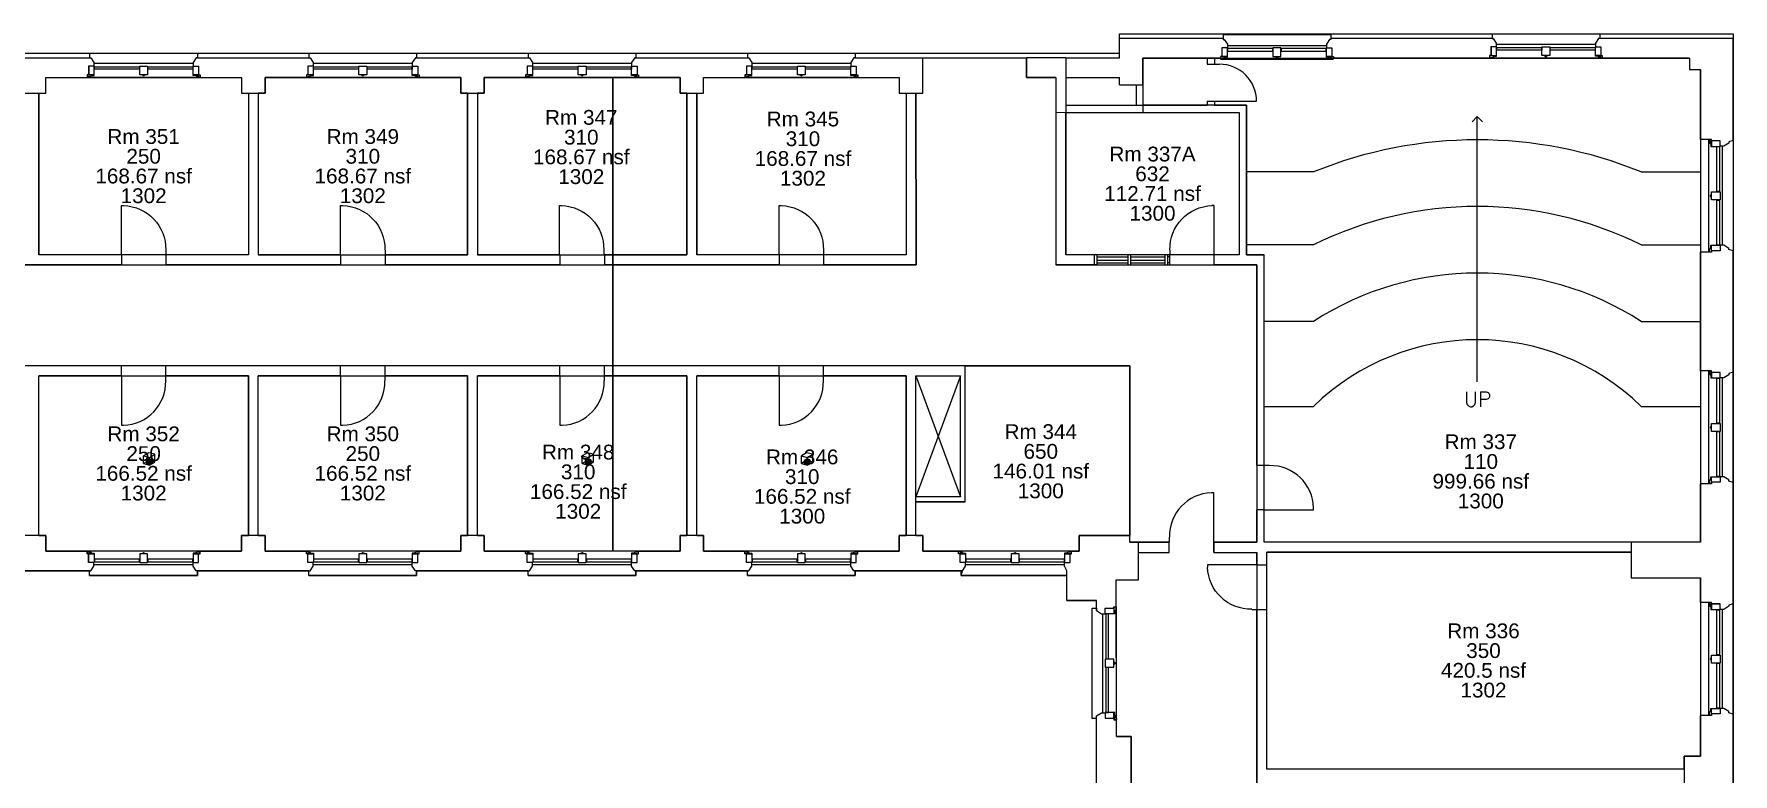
# Model space of a CAD drawing. Header units: inches. Extents: x -4320 to 3948, y 668 to 3074.
# Drawn here: x 2570 to 3948, y 1827 to 2427 of the extents above; entities that cross this region are included whole.
import ezdxf

# ---------------------------------------------------------------- set-up
doc = ezdxf.new("R2010")
doc.units = ezdxf.units.IN
doc.header["$LTSCALE"] = 48
doc.header["$MEASUREMENT"] = 0
doc.layers.get('0').update_dxf_attribs({"linetype": 'CONTINUOUS'})
for name, color, linetype in [('03016TM pln SKfl3-Tfl3-Mfl3$0$A-N-GLAZ', 7, 'CONTINUOUS'), ('03016TM pln SKfl3-Tfl3-Mfl3$0$A-N-SILL', 7, 'CONTINUOUS'), ('BACKGRN', 7, 'CONTINUOUS'), ('DOORS', 7, 'CONTINUOUS'), ('STEP', 7, 'CONTINUOUS'), ('triGrossAreaLayer', 7, 'CONTINUOUS'), ('triHiddenItemLayer', 7, 'CONTINUOUS'), ('triLabelLayer', 7, 'CONTINUOUS'), ('triMeasuredGrossAreaLayer', 7, 'CONTINUOUS'), ('triSpaceLayer', 7, 'CONTINUOUS'), ('WNDW', 7, 'CONTINUOUS')]:
    doc.layers.add(name, color=color, linetype=linetype)
doc.styles.add('SIMPLEX', font='SIMPLEX')

# ---------------------------------------------------------------- blocks, each defined once
blk = doc.blocks.new('MUL')
for p, q in [((-1.1, 7.1), (-1.1, 9.2)), ((4.4, 7.1), (-1.1, 7.1)), ((-0.1, 8.5), (1.4, 8.5)), ((1.4, 8.5), (1.4, 8.3)), ((2.5, 7.7), (2.5, 7.6)), ((2.5, 7.6), (4.4, 7.6)), ((4.4, 7.6), (4.4, 7.1))]:
    blk.add_line(p, q)
blk.add_lwpolyline([(0, 0), (0, 7), (4.4, 7), (4.4, 0)], close=True)
for centre, radius, start, end in [((-0.9, 8.4), 0.796, 2.6497, 104.9077), ((1.4, 7.7), 0.61, 26.6521, 89.7021), ((2.4, 8.2), 0.509, 208.9058, 273.9499)]:
    blk.add_arc(centre, radius, start, end)
blk = doc.blocks.new('CEN-MUL')
for p, q in [((-1.2, 7.1), (-1.2, 7)), ((-1.2, 7), (1.2, 7)), ((-0.2, 7.9), (-0.2, 7.7)), ((-0.2, 7.9), (0.2, 7.9)), ((0.2, 7.9), (0.2, 7.7)), ((1.2, 7.1), (1.2, 7))]:
    blk.add_line(p, q)
blk.add_lwpolyline([(-3.2, 0), (-3.2, 7), (3.2, 7), (3.2, 0)], close=True)
for centre, radius, start, end in [((-1.2, 7.7), 0.509, 266.0501, 331.0942), ((-0.2, 7.1), 0.61, 90.2979, 153.3479), ((0.2, 7.1), 0.61, 26.6521, 89.7021), ((1.2, 7.7), 0.509, 208.9058, 273.9499)]:
    blk.add_arc(centre, radius, start, end)
blk = doc.blocks.new('WIN-7-5')
at = {"layer": 'WNDW'}
for p, q in [((-90.1, 2.2), (1.1, 2.2)), ((-84.6, -9), (-4.4, -9))]:
    blk.add_line(p, q, dxfattribs=at)
for points in [[(-84.4, -6.5), (-84.4, -4.4), (-47.9, -4.4), (-47.9, -6.5)], [(-41.1, -6.5), (-41.1, -4.4), (-4.6, -4.4), (-4.6, -6.5)]]:
    blk.add_lwpolyline(points, close=True, dxfattribs=at)
for name, p in [('MUL', (-89, -7)), ('CEN-MUL', (-44.5, -7))]:
    blk.add_blockref(name, p, dxfattribs=at)
at = {"layer": 'WNDW', "xscale": -1}
blk.add_blockref('MUL', (0, -7), dxfattribs=at)
blk = doc.blocks.new('DR36')
for p, q in [((0, 40), (-1.8, 40)), ((0, 0), (0, 40)), ((-36, 4), (-36, 0))]:
    blk.add_line(p, q)
blk.add_arc((-0.8, 4.9), 35.1, 91.4797, 181.4095)
blk = doc.blocks.new('DL36')
for p, q in [((0, 40), (1.8, 40)), ((0, 0), (0, 40)), ((36, 4), (36, 0))]:
    blk.add_line(p, q)
blk.add_arc((0.8, 4.9), 35.1, 358.5905, 88.5203)
blk = doc.blocks.new('DR30')
for p, q in [((0, 34), (-1.75, 34)), ((0, 0), (0, 34)), ((-30, 0), (-30, 4))]:
    blk.add_line(p, q)
blk.add_arc((0, 4), 30, 90, 180)
blk = doc.blocks.new('TRGA_TriRefBlock')
h = blk.add_hatch(color=4)
h.dxf.hatch_style = 1
h.paths.add_polyline_path([(4.8, 1.8), (2.4, 2.5), (2.4, -0.6), (4.8, -1.3)])
h.paths.add_polyline_path([(7, 3.1), (4.8, 1.8), (4.8, -1.3), (7, 0)])
h.paths.add_polyline_path([(7, 3.1), (4.8, 3.7), (4.8, 1.8)])
h.paths.add_polyline_path([(4.8, 3.7), (4.6, 3.7), (2.4, 2.5), (4.8, 1.8)])
for points in [[(0, 0), (4.8, -1.3), (9.2, 1.2), (9.2, 7.5), (4.3, 8.8), (0, 6.3), (4.8, 5), (9.2, 7.5)], [(0, 0), (0, 6.3)], [(2.4, 1.4), (0, 0)], [(2.4, 2.5), (2.4, -0.6), (4.8, -1.3), (4.8, 1.8), (7, 3.1), (7, 0), (4.8, -1.3)], [(2.4, 2.5), (2.4, -0.6)], [(4.8, 5), (4.8, -1.3)], [(7, 3.1), (7, 0)], [(9.2, 1.2), (7, 1.8)]]:
    blk.add_lwpolyline(points)
blk.add_lwpolyline([(2.4, 2.5), (4.8, 1.8), (7, 3.1), (4.6, 3.7)], close=True)

msp = doc.modelspace()

# ---------------------------------------------------------------- linework, layer by layer
at = {"linetype": 'Continuous'}
for p, q in [((3290.8, 2391.6), (3290.8, 2407.6)), ((3285.3, 2149.7), (3321.3, 2051.6)), ((3321.3, 2149.7), (3285.3, 2051.6)), ((3458.7, 2014.9), (3458.7, 2020.4))]:
    msp.add_line(p, q, dxfattribs=at)
for points in [[(3534.3, 2426.1), (3534.3, 2422.4), (3535.3, 2422.4), (3537.8, 2418.6), (3537.8, 2415.6), (3533.3, 2415.6), (3533.3, 2408.6), (3532.2, 2408.6), (3532.2, 2406.4)], [(3621.6, 2426.1), (3621.6, 2422.4), (3620.6, 2422.4), (3618.1, 2418.6), (3618.1, 2415.6), (3622.5, 2415.6), (3622.5, 2408.6), (3623.7, 2408.6), (3623.7, 2407.1)], [(3752.3, 2426.8), (3752.3, 2423.1), (3753.3, 2423.1), (3755.8, 2419.3), (3755.8, 2416.3), (3751.4, 2416.3), (3751.4, 2409.3), (3750.2, 2409.3), (3750.2, 2407.1)], [(3839.6, 2426.8), (3839.6, 2423.1), (3838.6, 2423.1), (3836.1, 2419.3), (3836.1, 2416.3), (3840.5, 2416.3), (3840.5, 2409.3), (3841.7, 2409.3), (3841.7, 2407.1)], [(2615.4, 2411.3), (2615.4, 2407.6), (2616.4, 2407.6), (2618.9, 2403.8), (2618.9, 2400.8), (2614.5, 2400.8), (2614.5, 2393.8), (2613.4, 2393.8), (2613.4, 2391.6)], [(2702.8, 2411.3), (2702.8, 2407.6), (2701.8, 2407.6), (2699.3, 2403.8), (2699.3, 2400.8), (2703.7, 2400.8), (2703.7, 2393.8), (2704.9, 2393.8), (2704.9, 2391.6)], [(2793.2, 2411.3), (2793.2, 2407.6), (2794.2, 2407.6), (2796.7, 2403.8), (2796.7, 2400.8), (2792.3, 2400.8), (2792.3, 2393.8), (2791.1, 2393.8), (2791.1, 2391.6)], [(2880.5, 2411.3), (2880.5, 2407.6), (2879.5, 2407.6), (2877, 2403.8), (2877, 2400.8), (2881.4, 2400.8), (2881.4, 2393.8), (2882.6, 2393.8), (2882.6, 2391.6)], [(2970.9, 2411.3), (2970.9, 2407.6), (2971.9, 2407.6), (2974.4, 2403.8), (2974.4, 2400.8), (2970, 2400.8), (2970, 2393.8), (2968.9, 2393.8), (2968.9, 2391.6)], [(3058.3, 2411.3), (3058.3, 2407.6), (3057.3, 2407.6), (3054.8, 2403.8), (3054.8, 2400.8), (3059.2, 2400.8), (3059.2, 2393.8), (3060.4, 2393.8), (3060.4, 2391.6)], [(3148.7, 2411.3), (3148.7, 2407.6), (3149.7, 2407.6), (3152.2, 2403.8), (3152.2, 2400.8), (3147.8, 2400.8), (3147.8, 2393.8), (3146.6, 2393.8), (3146.6, 2391.6)], [(3236, 2411.3), (3236, 2407.6), (3235, 2407.6), (3232.5, 2403.8), (3232.5, 2400.8), (3236.9, 2400.8), (3236.9, 2393.8), (3238.1, 2393.8), (3238.1, 2391.6)], [(2935.3, 2378.9), (2935.3, 2391.6)], [(3947.7, 2340.4), (3944.2, 2339.4), (3944.2, 2338.4), (3940.2, 2335.9), (3937.2, 2335.9), (3937.2, 2340.3), (3930.2, 2340.3), (3930.2, 2341.4), (3921.2, 2341.4)], [(3947.7, 2251), (3944.2, 2252), (3944.2, 2253), (3940.2, 2255.5), (3937.2, 2255.5), (3937.2, 2251.1), (3930.2, 2251.1), (3930.2, 2249.9), (3921.2, 2249.9)], [(3947.7, 2152.6), (3944.2, 2151.6), (3944.2, 2150.6), (3940.2, 2148.1), (3937.2, 2148.1), (3937.2, 2152.5), (3930.2, 2152.5), (3930.2, 2153.7), (3921.2, 2153.7)], [(3947.7, 2063.3), (3944.2, 2064.3), (3944.2, 2065.3), (3940.2, 2067.8), (3937.2, 2067.8), (3937.2, 2063.4), (3930.2, 2063.4), (3930.2, 2062.2), (3921.2, 2062.2)], [(2579.8, 2020.4), (2579.8, 2007.6)], [(2757.6, 2020.4), (2757.6, 2007.6)], [(2935.3, 2020.4), (2935.3, 2007.6)], [(2615.4, 1987.9), (2615.4, 1991.6), (2616.4, 1991.6), (2618.9, 1995.4), (2618.9, 1998.4), (2614.5, 1998.4), (2614.5, 2005.4), (2613.4, 2005.4), (2613.4, 2007.6)], [(2702.8, 1987.9), (2702.8, 1991.6), (2701.8, 1991.6), (2699.3, 1995.4), (2699.3, 1998.4), (2703.7, 1998.4), (2703.7, 2005.4), (2704.9, 2005.4), (2704.9, 2007.6)], [(2793.2, 1987.9), (2793.2, 1991.6), (2794.2, 1991.6), (2796.7, 1995.4), (2796.7, 1998.4), (2792.3, 1998.4), (2792.3, 2005.4), (2791.1, 2005.4), (2791.1, 2007.6)], [(2880.5, 1987.9), (2880.5, 1991.6), (2879.5, 1991.6), (2877, 1995.4), (2877, 1998.4), (2881.4, 1998.4), (2881.4, 2005.4), (2882.6, 2005.4), (2882.6, 2007.6)], [(2970.9, 1987.9), (2970.9, 1991.6), (2971.9, 1991.6), (2974.4, 1995.4), (2974.4, 1998.4), (2970, 1998.4), (2970, 2005.4), (2968.9, 2005.4), (2968.9, 2007.6)], [(3058.3, 1987.9), (3058.3, 1991.6), (3057.3, 1991.6), (3054.8, 1995.4), (3054.8, 1998.4), (3059.2, 1998.4), (3059.2, 2005.4), (3060.4, 2005.4), (3060.4, 2007.6)], [(3148.7, 1987.9), (3148.7, 1991.6), (3149.7, 1991.6), (3152.2, 1995.4), (3152.2, 1998.4), (3147.8, 1998.4), (3147.8, 2005.4), (3146.6, 2005.4), (3146.6, 2007.6)], [(3236, 1987.9), (3236, 1991.6), (3235, 1991.6), (3232.5, 1995.4), (3232.5, 1998.4), (3236.9, 1998.4), (3236.9, 2005.4), (3238.1, 2005.4), (3238.1, 2007.6)], [(3322, 1987.9), (3322, 1991.6), (3323, 1991.6), (3325.5, 1995.4), (3325.5, 1998.4), (3321.1, 1998.4), (3321.1, 2005.4), (3319.9, 2005.4), (3319.9, 2007.6)], [(3407.7, 1991.6), (3407.7, 1991.6), (3407.7, 1991.6), (3405.8, 1995.4), (3405.8, 1998.4), (3410.3, 1998.4), (3410.3, 2005.4), (3411.4, 2005.4), (3411.4, 2007.6)], [(3428.2, 1961.4), (3431.7, 1961.3), (3431.7, 1959.4), (3435.7, 1956.9), (3438.7, 1956.9), (3438.7, 1961.3), (3445.6, 1961.3), (3445.6, 1962.4), (3447.7, 1962.4)], [(3947.7, 1964.9), (3944.2, 1963.9), (3944.2, 1962.9), (3940.2, 1960.4), (3937.2, 1960.4), (3937.2, 1964.8), (3930.2, 1964.8), (3930.2, 1965.9), (3921.2, 1965.9)], [(3428.2, 1872), (3431.7, 1872.1), (3431.7, 1874), (3435.7, 1876.5), (3438.7, 1876.5), (3438.7, 1872.1), (3445.6, 1872.1), (3445.6, 1870.9), (3447.7, 1870.9)], [(3947.7, 1875.5), (3944.2, 1876.5), (3944.2, 1877.5), (3940.2, 1880), (3937.2, 1880), (3937.2, 1875.6), (3930.2, 1875.6), (3930.2, 1874.4), (3921.2, 1874.4)]]:
    msp.add_lwpolyline(points)
at = {"layer": '03016TM pln SKfl3-Tfl3-Mfl3$0$A-N-GLAZ'}
for p, q in [((3432.2, 2241.4), (3432.2, 2245.9)), ((3432.2, 2243.5), (3457, 2243.5)), ((3459.5, 2243.5), (3487.1, 2243.5))]:
    msp.add_line(p, q, dxfattribs=at)
for points in [[(3429.7, 2247.7), (3429.7, 2239.7), (3432.2, 2239.7), (3432.2, 2247.7), (3429.7, 2247.7)], [(3457, 2247.7), (3457, 2239.7), (3459.5, 2239.7), (3459.5, 2247.7), (3457, 2247.7)], [(3487.1, 2247.7), (3487.1, 2239.7), (3489.6, 2239.7), (3489.6, 2247.7), (3487.1, 2247.7)]]:
    msp.add_lwpolyline(points, dxfattribs=at)
at = {"layer": '03016TM pln SKfl3-Tfl3-Mfl3$0$A-N-SILL'}
for p, q in [((3457, 2245.9), (3432.2, 2245.9)), ((3487.1, 2245.9), (3459.5, 2245.9)), ((3432.2, 2241.4), (3457, 2241.4)), ((3459.5, 2241.4), (3487.1, 2241.4))]:
    msp.add_line(p, q, dxfattribs=at)
at = {"layer": 'BACKGRN'}
for p, q in [((3450.2, 2407.6), (3450.2, 2423.1)), ((3534.3, 2423.1), (3450.2, 2423.1)), ((3753.3, 2423.1), (3621.6, 2423.1)), ((3947.7, 2423.1), (3838.6, 2423.1)), ((3947.7, 2340.4), (3947.7, 2423.1)), ((2525, 2407.6), (2615.4, 2407.6)), ((2702.8, 2407.6), (2793.2, 2407.6)), ((2880.5, 2407.6), (2970.9, 2407.6)), ((3058.3, 2407.6), (3148.7, 2407.6)), ((3236, 2407.6), (3290.8, 2407.6)), ((3406.8, 2407.6), (3374.8, 2407.6)), ((3374.8, 2391.6), (3374.8, 2407.6)), ((3406.8, 2407.6), (3450.2, 2407.6)), ((3406.8, 2407.6), (3406.8, 2247.7)), ((3469.2, 2385.6), (3469.2, 2407.1)), ((3532.2, 2407.1), (3469.2, 2407.1)), ((3521.4, 2407.1), (3521.4, 2402.3)), ((3521.4, 2402.3), (3527.4, 2402.3)), ((3527.4, 2407.1), (3527.4, 2402.3)), ((3750.2, 2407.1), (3623.7, 2407.1)), ((3912.4, 2407.1), (3841.7, 2407.1)), ((3912.4, 2407.1), (3912.4, 2398.1)), ((3912.4, 2398.1), (3921.2, 2398.1)), ((3921.2, 2341.4), (3921.2, 2398.1)), ((2579.8, 2391.6), (2613.4, 2391.6)), ((2579.8, 2378.9), (2579.8, 2391.6)), ((2663.2, 2391.6), (2655.2, 2391.6)), ((2704.9, 2391.6), (2738.6, 2391.6)), ((2738.6, 2391.6), (2738.6, 2378.9)), ((2757.6, 2391.6), (2791.1, 2391.6)), ((2757.6, 2378.9), (2757.6, 2391.6)), ((2882.6, 2391.6), (2916.3, 2391.6)), ((2916.3, 2391.6), (2916.3, 2378.9)), ((2935.3, 2391.6), (2968.9, 2391.6)), ((3060.4, 2391.6), (3094.1, 2391.6)), ((3094.1, 2391.6), (3094.1, 2378.9)), ((3113.1, 2391.6), (3146.6, 2391.6)), ((3113.1, 2378.9), (3113.1, 2391.6)), ((3196.4, 2391.6), (3188.4, 2391.6)), ((3238.1, 2391.6), (3271.8, 2391.6)), ((3271.8, 2391.6), (3271.8, 2378.9)), ((3290.8, 2378.9), (3290.8, 2391.6)), ((3398.8, 2391.6), (3374.8, 2391.6)), ((3398.8, 2391.6), (3398.8, 2239.7)), ((3406.8, 2391.6), (3450.2, 2391.6)), ((3450.2, 2385.6), (3450.2, 2391.6)), ((3450.2, 2385.6), (3469.2, 2385.6)), ((3463.7, 2385.6), (3463.7, 2369.1)), ((3463.7, 2385.6), (3469.2, 2385.6)), ((2574.3, 2378.9), (2574.3, 2247.7)), ((2574.3, 2378.9), (2579.8, 2378.9)), ((2738.6, 2378.9), (2744.1, 2378.9)), ((2744.1, 2378.9), (2744.1, 2247.7)), ((2752.1, 2378.9), (2752.1, 2247.7)), ((2752.1, 2378.9), (2757.6, 2378.9)), ((2916.3, 2378.9), (2921.8, 2378.9)), ((2921.8, 2378.9), (2921.8, 2247.7)), ((2929.8, 2378.9), (2929.8, 2247.7)), ((2929.8, 2378.9), (2935.3, 2378.9)), ((3094.1, 2378.9), (3099.6, 2378.9)), ((3099.6, 2378.9), (3099.6, 2247.7)), ((3107.6, 2378.9), (3107.6, 2247.7)), ((3107.6, 2378.9), (3113.1, 2378.9)), ((3271.8, 2378.9), (3277.3, 2378.9)), ((3277.3, 2378.9), (3277.3, 2247.7)), ((3285.3, 2378.9), (3285.5, 2239.7)), ((3285.3, 2378.9), (3290.8, 2378.9)), ((3406.8, 2369.1), (3521.4, 2369.1)), ((3521.4, 2372.3), (3521.4, 2369.1)), ((3521.4, 2372.3), (3527.4, 2372.3)), ((3527.4, 2372.3), (3527.4, 2369.1)), ((3527.4, 2369.1), (3553.4, 2369.1)), ((3553.4, 2369.1), (3553.4, 2247.7)), ((3406.8, 2363.1), (3547.4, 2363.1)), ((3547.4, 2363.1), (3547.4, 2247.7)), ((2641.2, 2247.7), (2574.3, 2247.7)), ((2641.2, 2247.7), (2641.2, 2239.7)), ((2744.1, 2247.7), (2677.2, 2247.7)), ((2677.2, 2247.7), (2677.2, 2239.7)), ((2818.9, 2247.7), (2752.1, 2247.7)), ((2818.9, 2247.7), (2818.9, 2239.7)), ((2921.8, 2247.7), (2854.9, 2247.7)), ((2854.9, 2247.7), (2854.9, 2239.7)), ((2996.7, 2247.7), (2929.8, 2247.7)), ((2996.7, 2247.7), (2996.7, 2239.7)), ((3099.6, 2247.7), (3032.7, 2247.7)), ((3032.7, 2247.7), (3032.7, 2239.7)), ((3174.4, 2247.7), (3107.6, 2247.7)), ((3174.4, 2247.7), (3174.4, 2239.7)), ((3277.3, 2247.7), (3210.4, 2247.7)), ((3210.4, 2247.7), (3210.4, 2239.7)), ((3431.3, 2247.7), (3406.8, 2247.7)), ((3489.6, 2246.4), (3491.1, 2246.4)), ((3491.1, 2239.7), (3491.1, 2247.7)), ((3547.4, 2247.7), (3527.1, 2247.7)), ((3527.1, 2239.7), (3527.1, 2247.7)), ((3553.4, 2247.7), (3567.7, 2247.7)), ((3567.7, 2077), (3567.7, 2247.7)), ((3921.2, 2153.7), (3921.2, 2249.9)), ((3947.7, 2152.6), (3947.7, 2251)), ((2641.2, 2239.7), (2499.2, 2239.7)), ((2818.9, 2239.7), (2677.2, 2239.7)), ((2996.7, 2239.7), (2854.9, 2239.7)), ((3174.4, 2239.7), (3032.7, 2239.7)), ((3285.5, 2239.7), (3210.4, 2239.7)), ((3431.3, 2239.7), (3398.8, 2239.7)), ((3489.6, 2241.7), (3491.1, 2241.7)), ((3561.7, 2239.7), (3527.1, 2239.7)), ((3561.7, 2077), (3561.7, 2239.7)), ((2641.2, 2157.7), (2502.4, 2157.7)), ((2574.3, 2020.4), (2574.3, 2149.7)), ((2641.2, 2149.7), (2574.3, 2149.7)), ((2641.2, 2149.7), (2641.2, 2157.7)), ((2677.2, 2149.7), (2677.2, 2157.7)), ((2818.9, 2157.7), (2677.2, 2157.7)), ((2744.1, 2149.7), (2677.2, 2149.7)), ((2744.1, 2020.4), (2744.1, 2149.7)), ((2752.1, 2020.4), (2752.1, 2149.7)), ((2818.9, 2149.7), (2752.1, 2149.7)), ((2818.9, 2149.7), (2818.9, 2157.7)), ((2854.9, 2149.7), (2854.9, 2157.7)), ((2996.7, 2157.7), (2854.9, 2157.7)), ((2921.8, 2149.7), (2854.9, 2149.7)), ((2921.8, 2020.4), (2921.8, 2149.7)), ((2929.8, 2020.4), (2929.8, 2149.7)), ((2996.7, 2149.7), (2929.8, 2149.7)), ((2996.7, 2149.7), (2996.7, 2157.7)), ((3032.7, 2149.7), (3032.7, 2157.7)), ((3174.4, 2157.7), (3032.7, 2157.7)), ((3099.6, 2149.7), (3032.7, 2149.7)), ((3099.6, 2020.4), (3099.6, 2149.7)), ((3107.6, 2020.4), (3107.6, 2149.7)), ((3174.4, 2149.7), (3107.6, 2149.7)), ((3174.4, 2149.7), (3174.4, 2157.7)), ((3210.4, 2149.7), (3210.4, 2157.7)), ((3325.3, 2157.7), (3210.4, 2157.7)), ((3277.3, 2149.7), (3210.4, 2149.7)), ((3277.3, 2020.4), (3277.3, 2149.7)), ((3285.3, 2020.4), (3285.3, 2149.7)), ((3285.3, 2149.7), (3321.3, 2149.7)), ((3321.3, 2051.6), (3321.3, 2149.7)), ((3325.3, 2047.6), (3325.3, 2157.7)), ((3571.7, 2077), (3561.7, 2077)), ((3921.2, 2014.9), (3921.2, 2062.2)), ((3947.7, 1964.9), (3947.7, 2063.3)), ((3321.3, 2051.6), (3285.3, 2051.6)), ((3325.3, 2047.6), (3285.3, 2047.6)), ((3561.7, 2014.9), (3561.7, 2041)), ((3567.7, 2041), (3561.7, 2041)), ((3567.7, 2014.9), (3567.7, 2041)), ((2574.3, 2020.4), (2579.8, 2020.4)), ((2738.6, 2007.6), (2738.6, 2020.4)), ((2738.6, 2020.4), (2744.1, 2020.4)), ((2752.1, 2020.4), (2757.6, 2020.4)), ((2916.3, 2007.6), (2916.3, 2020.4)), ((2916.3, 2020.4), (2921.8, 2020.4)), ((2929.8, 2020.4), (2935.3, 2020.4)), ((3094.1, 2007.6), (3094.1, 2020.4)), ((3094.1, 2020.4), (3099.6, 2020.4)), ((3107.6, 2020.4), (3113.1, 2020.4)), ((3113.1, 2020.4), (3113.1, 2007.6)), ((3271.8, 2020.4), (3277.3, 2020.4)), ((3271.8, 2007.6), (3271.8, 2020.4)), ((3285.3, 2020.4), (3290.8, 2020.4)), ((3290.8, 2020.4), (3290.8, 2007.6)), ((3417.7, 2020.4), (3458.7, 2020.4)), ((3417.7, 2007.6), (3417.7, 2020.4)), ((3458.7, 2014.9), (3490.7, 2014.9)), ((3490.7, 2006.4), (3490.7, 2014.9)), ((3526.7, 2014.9), (3561.7, 2014.9)), ((3526.7, 2006.4), (3526.7, 2014.9)), ((3921.2, 2014.9), (3567.7, 2014.9)), ((2579.8, 2007.6), (2613.4, 2007.6)), ((2704.9, 2007.6), (2738.6, 2007.6)), ((2757.6, 2007.6), (2791.1, 2007.6)), ((2882.6, 2007.6), (2916.3, 2007.6)), ((2935.3, 2007.6), (2968.9, 2007.6)), ((3060.4, 2007.6), (3094.1, 2007.6)), ((3113.1, 2007.6), (3146.6, 2007.6)), ((3238.1, 2007.6), (3271.8, 2007.6)), ((3290.8, 2007.6), (3319.9, 2007.6)), ((3411.4, 2007.6), (3417.7, 2007.6)), ((3465.7, 1984.4), (3465.7, 2006.4)), ((3465.7, 2006.4), (3490.7, 2006.4)), ((3526.7, 2006.4), (3561.7, 2006.4)), ((3561.7, 1996.4), (3561.7, 2006.4)), ((3865.2, 2006.9), (3569.7, 2006.9)), ((3569.7, 1996.4), (3569.7, 2006.9)), ((3865.2, 2006.9), (3865.2, 1985.9)), ((2525, 1991.6), (2615.4, 1991.6)), ((2702.8, 1991.6), (2793.2, 1991.6)), ((2880.5, 1991.6), (2970.9, 1991.6)), ((3058.3, 1991.6), (3148.7, 1991.6)), ((3236, 1991.6), (3323, 1991.6)), ((3407.7, 1967.6), (3407.7, 1991.6)), ((3447.7, 1962.4), (3447.7, 1984.4)), ((3447.7, 1984.4), (3465.7, 1984.4)), ((3561.7, 1996.4), (3569.7, 1996.4)), ((3865.2, 1985.9), (3921.2, 1985.9)), ((3921.2, 1965.9), (3921.2, 1985.9)), ((3407.7, 1967.6), (3431.7, 1967.6)), ((3431.7, 1959.4), (3431.7, 1967.6)), ((3561.7, 1960.4), (3569.7, 1960.4)), ((3561.7, 1669.2), (3561.7, 1960.4)), ((3569.7, 1830.9), (3569.7, 1960.4)), ((3431.7, 1770.4), (3431.7, 1874)), ((3921.2, 1841.4), (3921.2, 1874.4)), ((3947.7, 1772.4), (3947.7, 1875.5)), ((3447.8, 1857.4), (3447.8, 1870.9)), ((3447.8, 1857.4), (3459.8, 1857.4)), ((3459.8, 1857.4), (3459.8, 1803.4)), ((3908.2, 1841.4), (3921.2, 1841.4)), ((3908.2, 1830.9), (3908.2, 1841.4)), ((3908.2, 1830.9), (3569.7, 1830.9))]:
    msp.add_line(p, q, dxfattribs=at)
at = {"layer": 'STEP'}
for p, q in [((3740.4, 2359.8), (3736.2, 2355.5)), ((3740.4, 2144.9), (3740.4, 2359.8)), ((3740.4, 2359.8), (3744.7, 2355.5)), ((3607.7, 2315), (3553.4, 2315)), ((3873.2, 2315), (3921.2, 2315)), ((3607.7, 2255.8), (3553.4, 2255.8)), ((3873.2, 2255.8), (3921.2, 2255.8)), ((3607.7, 2193.7), (3567.7, 2193.7)), ((3873.2, 2193.7), (3921.2, 2193.7)), ((3567.7, 2124.9), (3607.7, 2124.9)), ((3873.2, 2124.9), (3921.2, 2124.9))]:
    msp.add_line(p, q, dxfattribs=at)
for radius, start, end in [(352.1, 67.8483, 112.1517), (298.1, 63.5529, 116.4471), (244.1, 57.0497, 122.9503), (190.1, 45.6978, 134.3022)]:
    msp.add_arc((3740.4, 1988.9), radius, start, end, dxfattribs=at)
at = {"layer": 'triGrossAreaLayer', "linetype": 'Continuous'}
for points in [[(2402.4, 2411.3), (3450.2, 2411.3), (3450.2, 2426.8), (3947.7, 2426.8), (3947.7, 782.6)], [(3431.7, 1772.3), (3431.7, 1872.1), (3428.2, 1872), (3428.2, 1961.4), (3431.7, 1961.3), (3431.7, 1967.6), (3407.7, 1967.6), (3407.7, 1987.9), (3322, 1987.9), (3323, 1991.6), (3236, 1991.6), (3236, 1987.9), (3148.7, 1987.9), (3148.7, 1991.6), (3058.3, 1991.6), (3058.3, 1987.9), (2970.9, 1987.9), (2970.9, 1991.6), (2880.5, 1991.6), (2880.5, 1987.9), (2793.2, 1987.9), (2793.2, 1991.6), (2702.8, 1991.6), (2702.8, 1987.9), (2615.4, 1987.9), (2615.4, 1991.6), (2525, 1991.6)]]:
    msp.add_lwpolyline(points, dxfattribs=at)
at = {"layer": 'triMeasuredGrossAreaLayer', "linetype": 'Continuous'}
for points in [[(3459.8, 1803.4), (3459.8, 1857.4), (3447.8, 1857.4), (3447.7, 1984.4), (3465.7, 1984.4), (3465.7, 2014.9), (3458.7, 2014.9), (3458.7, 2020.4), (3417.7, 2020.4), (3417.7, 2007.6), (3290.8, 2007.6), (3290.8, 2020.4), (3271.8, 2020.4), (3271.8, 2007.6), (3113.1, 2007.6), (3113.1, 2020.4), (3094.1, 2020.4), (3094.1, 2007.6), (3039.7, 2007.6), (3039.7, 2391.6), (3094.1, 2391.6), (3094.1, 2378.9), (3113.1, 2378.9), (3113.1, 2391.6), (3271.8, 2391.6), (3271.8, 2378.9), (3290.8, 2378.9), (3290.8, 2407.6), (3374.8, 2407.6), (3374.8, 2391.6), (3398.8, 2391.6), (3398.8, 2363.1), (3469.4, 2363.4), (3469.4, 2407.1), (3912.4, 2407.1), (3912.4, 2398.1), (3921.2, 2398.1), (3921.2, 2014.9), (3865.2, 2014.9), (3865.2, 1985.9), (3921.2, 1985.9), (3921.2, 1841.4), (3908.2, 1841.4), (3908.2, 1799.4)], [(2560.8, 2378.9), (2579.8, 2378.9), (2579.8, 2391.6), (2738.6, 2391.6), (2738.6, 2378.9), (2757.6, 2378.9), (2757.6, 2391.6), (2916.3, 2391.6), (2916.3, 2378.9), (2935.3, 2378.9), (2935.3, 2391.6), (3039.7, 2391.6), (3039.7, 2007.6), (2935.3, 2007.6), (2935.3, 2020.4), (2916.3, 2020.4), (2916.3, 2007.6), (2757.6, 2007.6), (2757.6, 2020.4), (2738.6, 2020.4), (2738.6, 2007.6), (2579.8, 2007.6), (2579.8, 2020.4), (2560.8, 2020.4)]]:
    msp.add_lwpolyline(points, dxfattribs=at)
at = {"layer": 'triSpaceLayer', "linetype": 'Continuous'}
for points in [[(2443.9, 2239.7), (3285.5, 2239.7), (3285.3, 2378.9), (3290.8, 2378.9), (3290.8, 2407.6), (3374.8, 2407.6), (3374.8, 2391.6), (3398.8, 2391.6), (3398.8, 2239.7), (3561.7, 2239.7), (3561.7, 2014.9), (3526.7, 2015), (3526.7, 2006.4), (3561.7, 2006.4), (3561.7, 1256.4), (3549.4, 1256.4), (3549.4, 1243.1), (3604.2, 1243.1), (3604.2, 1056.6), (2444.9, 1056.6)], [(3459.8, 1803.4), (3459.8, 1857.4), (3447.8, 1857.4), (3447.7, 1984.4), (3465.7, 1984.4), (3465.7, 2006.4), (3490.7, 2006.4), (3490.7, 2014.9), (3458.7, 2014.9), (3458.7, 2157.7), (2443.9, 2157.7)]]:
    msp.add_lwpolyline(points, dxfattribs=at)
for points in [[(3912.4, 2407.1), (3912.4, 2398.1), (3921.2, 2398.1), (3921.2, 2014.9), (3567.7, 2014.9), (3567.7, 2247.7), (3553.4, 2247.7), (3553.4, 2369.1), (3469.4, 2369.2), (3469.2, 2407.1), (3532.2, 2407.1), (3532.3, 2406.4), (3623.5, 2406.4), (3622.5, 2407.1), (3912.4, 2407.1)], [(2579.8, 2391.6), (2738.6, 2391.6), (2738.6, 2378.9), (2744.1, 2378.9), (2744.1, 2247.7), (2574.3, 2247.7), (2574.3, 2378.9), (2579.8, 2378.9), (2579.8, 2391.6)], [(2757.6, 2391.6), (2757.6, 2378.9), (2752.1, 2378.9), (2752.1, 2247.7), (2921.8, 2247.7), (2921.8, 2378.9), (2916.3, 2378.9), (2916.3, 2391.6), (2757.6, 2391.6)], [(2935.3, 2391.6), (2935.3, 2378.9), (2929.8, 2378.9), (2929.8, 2247.7), (3099.6, 2247.7), (3099.6, 2378.9), (3094.1, 2378.9), (3094.1, 2391.6), (2935.3, 2391.6)], [(3113.1, 2391.6), (3271.8, 2391.6), (3271.8, 2378.9), (3277.3, 2378.9), (3277.3, 2247.7), (3107.6, 2247.7), (3107.6, 2378.9), (3113.1, 2378.9), (3113.1, 2391.6)], [(3406.8, 2363.1), (3547.4, 2363.1), (3547.4, 2247.7), (3406.8, 2247.7), (3406.8, 2363.1)], [(2574.3, 2149.7), (2744.1, 2149.7), (2744.1, 2020.4), (2738.6, 2020.4), (2738.6, 2007.6), (2579.8, 2007.6), (2579.8, 2020.4), (2574.3, 2020.4), (2574.3, 2149.7)], [(2752.1, 2149.7), (2921.8, 2149.7), (2921.8, 2020.4), (2916.3, 2020.4), (2916.3, 2007.6), (2757.6, 2007.6), (2757.6, 2020.4), (2752.1, 2020.4), (2752.1, 2149.7)], [(2929.8, 2149.7), (3099.6, 2149.7), (3099.6, 2020.4), (3094.1, 2020.4), (3094.1, 2007.6), (2935.3, 2007.6), (2935.3, 2020.4), (2929.8, 2020.4), (2929.8, 2149.7)], [(3107.6, 2149.7), (3277.3, 2149.7), (3277.3, 2020.4), (3271.8, 2020.4), (3271.8, 2007.6), (3113.1, 2007.6), (3113.1, 2020.4), (3107.6, 2020.4), (3107.6, 2149.7)], [(3325.3, 2157.7), (3458.7, 2157.7), (3458.7, 2020.4), (3417.7, 2020.4), (3417.7, 2007.6), (3290.8, 2007.6), (3290.8, 2020.4), (3285.3, 2020.4), (3285.3, 2047.6), (3325.3, 2047.6), (3325.3, 2157.7)], [(3569.7, 2006.9), (3865.2, 2006.9), (3865.2, 1985.9), (3921.2, 1985.9), (3921.2, 1841.4), (3908.2, 1841.4), (3908.2, 1830.9), (3569.7, 1830.9), (3569.7, 2006.9)]]:
    msp.add_lwpolyline(points, close=True, dxfattribs=at)
at = {"layer": 'WNDW'}
for p, q in [((3621.6, 2426.1), (3534.3, 2426.1)), ((3752.3, 2426.8), (3839.6, 2426.8)), ((2615.4, 2411.3), (2702.8, 2411.3)), ((2793.2, 2411.3), (2880.5, 2411.3)), ((2970.9, 2411.3), (3058.3, 2411.3)), ((3148.7, 2411.3), (3236, 2411.3)), ((3921.2, 2341.4), (3921.2, 2249.9)), ((3947.7, 2340.4), (3947.7, 2251)), ((3921.2, 2153.7), (3921.2, 2062.2)), ((3947.7, 2063.3), (3947.7, 2152.6)), ((2615.4, 1987.9), (2702.8, 1987.9)), ((2793.2, 1987.9), (2880.5, 1987.9)), ((2970.9, 1987.9), (3058.3, 1987.9)), ((3148.7, 1987.9), (3236, 1987.9)), ((3322, 1987.9), (3407.7, 1987.9)), ((3428.2, 1872), (3428.2, 1961.4)), ((3921.2, 1965.9), (3921.2, 1874.4)), ((3947.7, 1875.5), (3947.7, 1964.9))]:
    msp.add_line(p, q, dxfattribs=at)

# ---------------------------------------------------------------- block references
at = {"layer": 'DOORS'}
for name, p, rotation in [('DR30', (3527.4, 2372.3), 270), ('DR36', (2641.2, 2149.7), 180), ('DR36', (2818.9, 2149.7), 180), ('DR36', (2996.7, 2149.7), 180), ('DR36', (3174.4, 2149.7), 180), ('DR36', (3567.7, 2041), 270)]:
    msp.add_blockref(name, p, dxfattribs=dict(at, rotation=rotation))
at = {"layer": 'DOORS', "xscale": -1}
for name, p in [('DR36', (2641.2, 2247.7)), ('DR36', (2818.9, 2247.7)), ('DR36', (2996.3, 2247.7)), ('DR36', (3174.4, 2247.7)), ('DL36', (3527.1, 2247.7))]:
    msp.add_blockref(name, p, dxfattribs=at)
at = {"layer": 'DOORS'}
msp.add_blockref('DR36', (3526.7, 2014.9), dxfattribs=at)
at = {"layer": 'DOORS', "xscale": -1, "rotation": 90}
msp.add_blockref('DL36', (3561.7, 1996.4), dxfattribs=at)
at = {"layer": 'triHiddenItemLayer', "linetype": 'Continuous'}
for p in [(2659.2, 2078.6), (3014.7, 2078.6), (3192.4, 2078.6)]:
    msp.add_blockref('TRGA_TriRefBlock', p, dxfattribs=at)
at = {"layer": 'WNDW', "xscale": -1}
for p, rotation in [((3622.4, 2408.6), 180), ((3445.8, 1961.3), 270)]:
    msp.add_blockref('WIN-7-5', p, dxfattribs=dict(at, rotation=rotation))
at = {"layer": 'WNDW'}
for p, rotation in [((3751.5, 2409.3), 180), ((2614.7, 2393.8), 180), ((2792.4, 2393.8), 180), ((2970.2, 2393.8), 180), ((3147.9, 2393.8), 180), ((3930.2, 2340.1), 90), ((3930.2, 2152.4), 90), ((3930.2, 1964.6), 90)]:
    msp.add_blockref('WIN-7-5', p, dxfattribs=dict(at, rotation=rotation))
at = {"layer": 'WNDW', "xscale": -1}
for p in [(2614.7, 2005.4), (2792.4, 2005.4), (2970.2, 2005.4), (3147.9, 2005.4), (3321.2, 2005.4)]:
    msp.add_blockref('WIN-7-5', p, dxfattribs=at)

# ---------------------------------------------------------------- texts
at = {"layer": 'STEP', "style": 'SIMPLEX'}
msp.add_text('UP', height=12, dxfattribs=at).set_placement((3729.7, 2124.7))
at = {"layer": 'triLabelLayer', "color": 7, "linetype": 'Continuous', "char_height": 9, "attachment_point": 5, "line_spacing_factor": 0.8, "style": 'SIMPLEX'}
for s, insert in [('{\\fSansSerif;\\H12;Rm 347}{\\fSansSerif;\\H12;\\P310}{\\fSansSerif;\\H12;\\P168.67 nsf}{\\fSansSerif;\\H12;\\P1302}', (3014, 2335.1)), ('{\\fSansSerif;\\H12;Rm 345}{\\fSansSerif;\\H12;\\P310}{\\fSansSerif;\\H12;\\P168.67 nsf}{\\fSansSerif;\\H12;\\P1302}', (3193.7, 2333.8)), ('{\\fSansSerif;\\H12;Rm 351}{\\fSansSerif;\\H12;\\P250}{\\fSansSerif;\\H12;\\P168.67 nsf}{\\fSansSerif;\\H12;\\P1302}', (2659.2, 2319.6)), ('{\\fSansSerif;\\H12;Rm 349}{\\fSansSerif;\\H12;\\P310}{\\fSansSerif;\\H12;\\P168.67 nsf}{\\fSansSerif;\\H12;\\P1302}', (2836.9, 2319.6)), ('{\\fSansSerif;\\H12;Rm 337A}{\\fSansSerif;\\H12;\\P632}{\\fSansSerif;\\H12;\\P112.71 nsf}{\\fSansSerif;\\H12;\\P1300}', (3477.1, 2305.4)), ('{\\fSansSerif;\\H12;Rm 352}{\\fSansSerif;\\H12;\\P250}{\\fSansSerif;\\H12;\\P166.52 nsf}{\\fSansSerif;\\H12;\\P1302}', (2659.2, 2078.6)), ('{\\fSansSerif;\\H12;Rm 350}{\\fSansSerif;\\H12;\\P250}{\\fSansSerif;\\H12;\\P166.52 nsf}{\\fSansSerif;\\H12;\\P1302}', (2836.9, 2078.6)), ('{\\fSansSerif;\\H12;Rm 344}{\\fSansSerif;\\H12;\\P650}{\\fSansSerif;\\H12;\\P146.01 nsf}{\\fSansSerif;\\H12;\\P1300}', (3386.5, 2080.4)), ('{\\fSansSerif;\\H12;Rm 348}{\\fSansSerif;\\H12;\\P310}{\\fSansSerif;\\H12;\\P166.52 nsf}{\\fSansSerif;\\H12;\\P1302}', (3011.5, 2063.8)), ('{\\fSansSerif;\\H12;Rm 337}{\\fSansSerif;\\H12;\\P110}{\\fSansSerif;\\H12;\\P999.66 nsf}{\\fSansSerif;\\H12;\\P1300}', (3743.2, 2072.2)), ('{\\fSansSerif;\\H12;Rm 346}{\\fSansSerif;\\H12;\\P310}{\\fSansSerif;\\H12;\\P166.52 nsf}{\\fSansSerif;\\H12;\\P1300}', (3193.1, 2059.9)), ('{\\fSansSerif;\\H12;Rm 336}{\\fSansSerif;\\H12;\\P350}{\\fSansSerif;\\H12;\\P420.5 nsf}{\\fSansSerif;\\H12;\\P1302}', (3745.4, 1918.9))]:
    msp.add_mtext(s, dxfattribs=dict(at, insert=insert))
at = {"layer": 'triLabelLayer', "color": 7, "linetype": 'Continuous', "char_height": 9, "attachment_point": 5, "style": 'SIMPLEX'}
for insert in [(2659.2, 2078.6), (3014.7, 2078.6), (3192.4, 2078.6)]:
    msp.add_mtext('{\\fSansSerif;\\H0.01;}', dxfattribs=dict(at, insert=insert))

doc.saveas('drawing.dxf')
